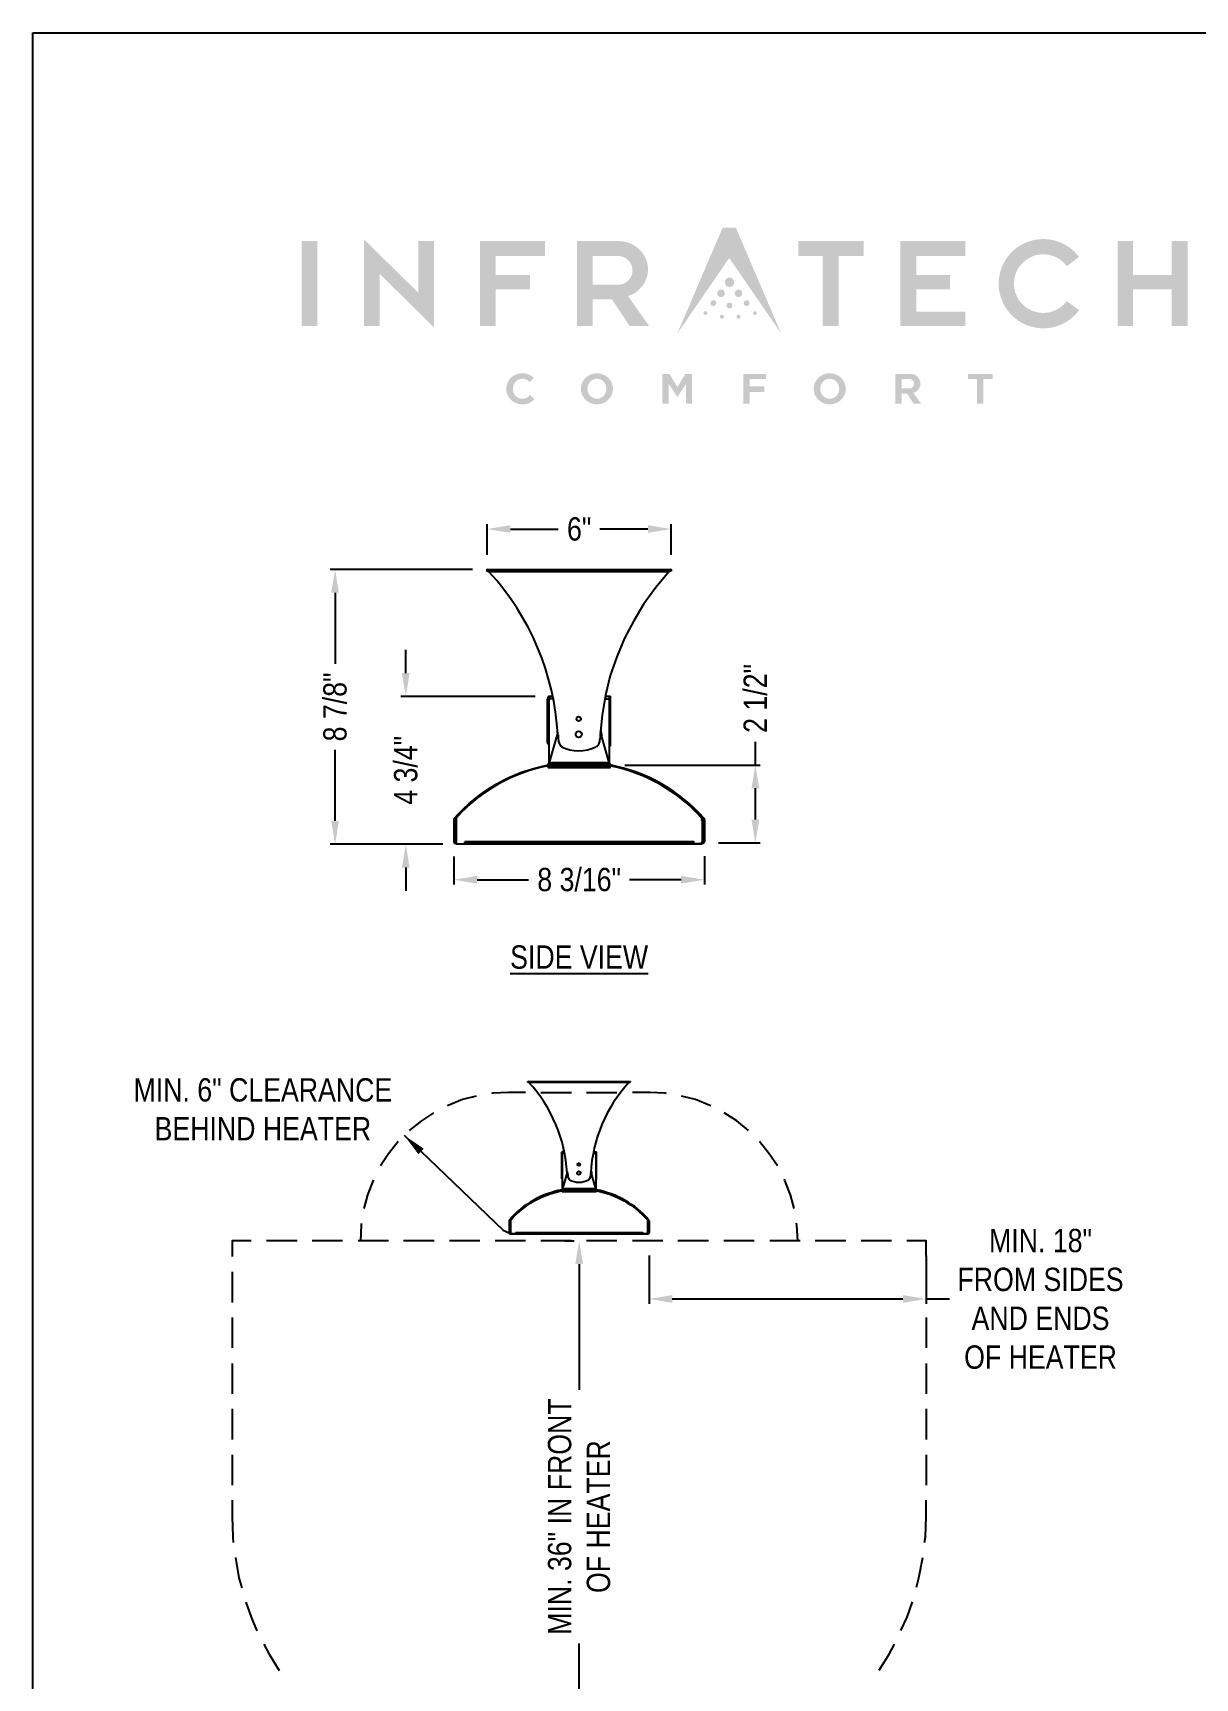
# Model space of a CAD drawing. Extents: x 0 to 216, y -4 to 280.
# Drawn here: x 0 to 118.6, y 112 to 280 of the extents above; entities that cross this region are included whole.
import ezdxf

# ---------------------------------------------------------------- set-up
doc = ezdxf.new("R2010")
doc.units = 0
doc.header["$LTSCALE"] = 10
doc.header["$MEASUREMENT"] = 0
doc.header["$PDMODE"] = 35
doc.layers.get('0').update_dxf_attribs({"linetype": 'CONTINUOUS'})
doc.layers.get('Defpoints').update_dxf_attribs({"linetype": 'CONTINUOUS'})
for name, color, linetype in [('5056-LOGO$0$CADdetails-11-VERYFINE', 11, 'CONTINUOUS'), ('5056-LOGO$0$CADdetails-7-FRAME', 7, 'CONTINUOUS'), ('5056-LOGO$0$CADdetails-7-VERYFINE', 7, 'CONTINUOUS'), ('CADdetails-1-FINE', 1, 'CONTINUOUS'), ('CADdetails-11-VERYFINE', 11, 'CONTINUOUS'), ('CADdetails-2-FINELIGHT', 2, 'CONTINUOUS'), ('CADdetails-7-FRAME', 7, 'CONTINUOUS'), ('CADdetails-7-VERYFINE', 7, 'CONTINUOUS'), ('CADdetails-9-EXTRAFINE', 9, 'CONTINUOUS')]:
    doc.layers.add(name, color=color, linetype=linetype)
doc.styles.add('CADdetails-DIMENSIONS', font='ARIALN.TTF', dxfattribs={"height": 2.38})
doc.styles.add('CADdetails-NOTES', font='ARIALN.TTF', dxfattribs={"height": 2.38})
doc.dimstyles.new('CADdetails-LEADER', dxfattribs={"dimtxt": 2.38, "dimasz": 2.38, "dimexe": 0.5, "dimexo": 1.5, "dimgap": 1, "dimtad": 0, "dimzin": 0, "dimdsep": 46, "dimtxsty": 'CADdetails-DIMENSIONS', "dimcen": 1, "dimclrd": 256, "dimclre": 256, "dimclrt": 256, "dimadec": 0, "dimazin": 0, "dimtfac": 1, "dimtdec": 4, "dimtofl": 0, "dimtmove": 0, "dimatfit": 3, "dimfxl": 1, "dimtolj": 1, "dimtzin": 0, "dimarcsym": 0})

# ---------------------------------------------------------------- blocks, each defined once
blk = doc.blocks.new('5056-LOGO')
at = {"layer": '5056-LOGO$0$CADdetails-11-VERYFINE'}
h = blk.add_hatch(color=256, dxfattribs=at)
h.dxf.hatch_style = 1
h.set_gradient(color1=(218, 44, 43), color2=(218, 44, 43), tint=1)
h.paths.add_polyline_path([(70.64, 254.54, 1), (71.61, 254.54, 1)])
h.paths.add_polyline_path([(69.86, 253.41, 1), (70.64, 253.41, 1)])
h.paths.add_polyline_path([(69.17, 252.41, 1), (69.77, 252.41, 1)])
h.paths.add_polyline_path([(68.46, 251.39, 1), (68.86, 251.39, 1)])
h.paths.add_polyline_path([(70.55, 251.02, 1), (70.14, 251.02, 1)])
h.paths.add_polyline_path([(72.24, 251.02, 1), (71.83, 251.02, 1)])
h.paths.add_polyline_path([(73.91, 251.39, 1), (73.51, 251.39, 1)])
h.paths.add_polyline_path([(72.57, 252.41, 1), (73.17, 252.41, 1)])
h.paths.add_polyline_path([(72.42, 253.41, 1), (71.65, 253.41, 1)])
h.paths.add_polyline_path([(71.42, 252.17, 1), (70.82, 252.17, 1)])
edge = h.paths.add_edge_path()
edge.add_spline(control_points=[(50.75, 243.06), (50.34, 242.47), (49.68, 242.69), (49.02, 242.91), (49, 243.64), (48.98, 244.36), (49.63, 244.62), (50.27, 244.88), (50.71, 244.32)], knot_values=[0, 0, 0, 1.235807, 1.235807, 2.471615, 2.471615, 3.707422, 3.707422, 4.94323, 4.94323, 4.94323], weights=[1, 0.815095, 1, 0.815095, 1, 0.815095, 1, 0.815095, 1], degree=2, periodic=0)
edge.add_spline(control_points=[(50.71, 244.32), (50.93, 244.54), (51.15, 244.76)], knot_values=[4.94323, 4.94323, 4.94323, 5.94323, 5.94323, 5.94323], weights=[1, 1, 1], degree=2, periodic=0)
edge.add_spline(control_points=[(51.15, 244.76), (50.38, 245.54), (49.34, 245.13), (48.31, 244.71), (48.33, 243.62), (48.35, 242.54), (49.41, 242.16), (50.46, 241.79), (51.2, 242.6)], knot_values=[5.94323, 5.94323, 5.94323, 7.14109, 7.14109, 8.33895, 8.33895, 9.536811, 9.536811, 10.734671, 10.734671, 10.734671], weights=[1, 0.825939, 1, 0.825939, 1, 0.825939, 1, 0.825939, 1], degree=2, periodic=0)
edge.add_spline(control_points=[(51.2, 242.6), (50.97, 242.83), (50.75, 243.06)], knot_values=[10.734671, 10.734671, 10.734671, 11.734671, 11.734671, 11.734671], weights=[1, 1, 1], degree=2, periodic=0)
edge = h.paths.add_edge_path()
edge.add_ellipse((57.58, 243.66), major_axis=(-1.64, 0), ratio=0.968928, start_angle=0, end_angle=360)
edge = h.paths.add_edge_path(flags=16)
edge.add_ellipse((57.58, 243.67), major_axis=(0, 1.02), ratio=0.950365, start_angle=0, end_angle=360)
h.paths.add_polyline_path([(66.69, 244.18), (66.69, 242.14), (67.3, 242.14), (67.3, 245.18), (66.6, 245.18), (65.8, 243.84), (64.99, 245.18), (64.27, 245.18), (64.27, 242.14), (64.91, 242.14), (64.91, 244.17), (65.8, 242.83)])
h.paths.add_polyline_path([(74.66, 243.9), (73.18, 243.9), (73.18, 244.67), (74.84, 244.67), (74.84, 245.18), (72.53, 245.18), (72.53, 242.14), (73.18, 242.14), (73.18, 243.32), (74.66, 243.32)])
edge = h.paths.add_edge_path()
edge.add_ellipse((81.35, 243.66), major_axis=(-1.64, 0), ratio=0.968928, start_angle=0, end_angle=360)
edge = h.paths.add_edge_path(flags=16)
edge.add_ellipse((81.35, 243.67), major_axis=(0, 1.02), ratio=0.950365, start_angle=0, end_angle=360)
edge = h.paths.add_edge_path()
edge.add_spline(control_points=[(89.9, 243.25), (90.72, 243.49), (90.6, 244.33), (90.47, 245.18), (89.62, 245.18)], knot_values=[7, 7, 7, 8.428531, 8.428531, 9.857062, 9.857062, 9.857062], weights=[1, 0.755575, 1, 0.755575, 1], degree=2, periodic=0)
edge.add_spline(control_points=[(89.62, 245.18), (88.83, 245.18), (88.04, 245.18)], knot_values=[9.857062, 9.857062, 9.857062, 10.857062, 10.857062, 10.857062], weights=[1, 1, 1], degree=2, periodic=0)
edge.add_spline(control_points=[(88.04, 245.18), (88.04, 243.66), (88.04, 242.14)], knot_values=[0, 0, 0, 1, 1, 1], weights=[1, 1, 1], degree=2, periodic=0)
edge.add_spline(control_points=[(88.04, 242.14), (88.37, 242.14), (88.7, 242.14)], knot_values=[1, 1, 1, 2, 2, 2], weights=[1, 1, 1], degree=2, periodic=0)
edge.add_spline(control_points=[(88.7, 242.14), (88.7, 242.65), (88.7, 243.17)], knot_values=[2, 2, 2, 3, 3, 3], weights=[1, 1, 1], degree=2, periodic=0)
edge.add_spline(control_points=[(88.7, 243.17), (88.98, 243.17), (89.25, 243.17)], knot_values=[3, 3, 3, 4, 4, 4], weights=[1, 1, 1], degree=2, periodic=0)
edge.add_spline(control_points=[(89.25, 243.17), (89.58, 242.65), (89.91, 242.14)], knot_values=[4, 4, 4, 5, 5, 5], weights=[1, 1, 1], degree=2, periodic=0)
edge.add_spline(control_points=[(89.91, 242.14), (90.3, 242.14), (90.68, 242.14)], knot_values=[5, 5, 5, 6, 6, 6], weights=[1, 1, 1], degree=2, periodic=0)
edge.add_spline(control_points=[(90.68, 242.14), (90.29, 242.69), (89.9, 243.25)], knot_values=[6, 6, 6, 7, 7, 7], weights=[1, 1, 1], degree=2, periodic=0)
edge = h.paths.add_edge_path(flags=16)
edge.add_spline(control_points=[(89.46, 243.7), (89.96, 243.7), (89.96, 244.18), (89.96, 244.67), (89.46, 244.67)], knot_values=[3, 3, 3, 4.570796, 4.570796, 6.141593, 6.141593, 6.141593], weights=[1, 0.707107, 1, 0.707107, 1], degree=2, periodic=0)
edge.add_spline(control_points=[(89.46, 244.67), (89.08, 244.67), (88.7, 244.67)], knot_values=[0, 0, 0, 1, 1, 1], weights=[1, 1, 1], degree=2, periodic=0)
edge.add_spline(control_points=[(88.7, 244.67), (88.7, 244.18), (88.7, 243.7)], knot_values=[1, 1, 1, 2, 2, 2], weights=[1, 1, 1], degree=2, periodic=0)
edge.add_spline(control_points=[(88.7, 243.7), (89.08, 243.7), (89.46, 243.7)], knot_values=[2, 2, 2, 3, 3, 3], weights=[1, 1, 1], degree=2, periodic=0)
h.paths.add_polyline_path([(97.03, 244.67), (97.97, 244.67), (97.97, 245.18), (95.46, 245.18), (95.46, 244.67), (96.38, 244.67), (96.38, 242.14), (97.03, 242.14)])
at = {"layer": '5056-LOGO$0$CADdetails-7-VERYFINE'}
h = blk.add_hatch(color=256, dxfattribs=at)
h.dxf.hatch_style = 1
h.set_gradient(color1=(14, 15, 17), color2=(14, 15, 17), tint=1)
h.paths.add_polyline_path([(29.04, 258.74), (27.45, 258.74), (27.45, 250.07), (29.04, 250.07)])
h.paths.add_polyline_path([(33.81, 258.91), (33.81, 250.07), (35.4, 250.07), (35.4, 255.39), (40.96, 249.92), (40.96, 258.74), (39.36, 258.74), (39.36, 253.45)])
h.paths.add_polyline_path([(50.75, 255.29), (47.26, 255.29), (47.26, 257.22), (52.27, 257.22), (52.27, 258.74), (45.66, 258.74), (45.66, 250.07), (47.26, 250.07), (47.26, 253.81), (50.75, 253.81)])
h.paths.add_polyline_path([(178.97, 0.67), (215.66, 0.67), (215.66, 4.36), (178.97, 4.36)], flags=9)
h.paths.add_polyline_path([(148.37, 235.76), (187.87, 235.76), (187.87, 240.68), (148.37, 240.68)], flags=9)
h.paths.add_polyline_path([(142.22, 239.51), (193.4, 239.51), (193.4, 272.91), (142.22, 272.91)], flags=9)
h = blk.add_hatch(color=256, dxfattribs=at)
h.dxf.hatch_style = 1
h.set_gradient(color1=(14, 15, 17), color2=(14, 15, 17), tint=1)
edge = h.paths.add_edge_path()
edge.add_spline(control_points=[(60.76, 253.13), (63.17, 253.92), (62.75, 256.33), (62.33, 258.74), (59.78, 258.74)], knot_values=[3, 3, 3, 4.405147, 4.405147, 5.810295, 5.810295, 5.810295], weights=[1, 0.763182, 1, 0.763182, 1], degree=2, periodic=0)
edge.add_spline(control_points=[(59.78, 258.74), (57.66, 258.74), (55.54, 258.74)], knot_values=[5.810295, 5.810295, 5.810295, 6.810295, 6.810295, 6.810295], weights=[1, 1, 1], degree=2, periodic=0)
edge.add_spline(control_points=[(55.54, 258.74), (55.54, 254.41), (55.54, 250.07)], knot_values=[6.810295, 6.810295, 6.810295, 7.810295, 7.810295, 7.810295], weights=[1, 1, 1], degree=2, periodic=0)
edge.add_spline(control_points=[(55.54, 250.07), (56.35, 250.07), (57.15, 250.07)], knot_values=[7.810295, 7.810295, 7.810295, 8.810295, 8.810295, 8.810295], weights=[1, 1, 1], degree=2, periodic=0)
edge.add_spline(control_points=[(57.15, 250.07), (57.15, 251.44), (57.15, 252.81)], knot_values=[8.810295, 8.810295, 8.810295, 9.810295, 9.810295, 9.810295], weights=[1, 1, 1], degree=2, periodic=0)
edge.add_spline(control_points=[(57.15, 252.81), (58.13, 252.81), (59.1, 252.81)], knot_values=[9.810295, 9.810295, 9.810295, 10.810295, 10.810295, 10.810295], weights=[1, 1, 1], degree=2, periodic=0)
edge.add_spline(control_points=[(59.1, 252.81), (60.01, 251.44), (60.92, 250.07)], knot_values=[0, 0, 0, 1, 1, 1], weights=[1, 1, 1], degree=2, periodic=0)
edge.add_spline(control_points=[(60.92, 250.07), (61.92, 250.07), (62.91, 250.07)], knot_values=[1, 1, 1, 2, 2, 2], weights=[1, 1, 1], degree=2, periodic=0)
edge.add_spline(control_points=[(62.91, 250.07), (61.83, 251.6), (60.76, 253.13)], knot_values=[2, 2, 2, 3, 3, 3], weights=[1, 1, 1], degree=2, periodic=0)
edge = h.paths.add_edge_path(flags=16)
edge.add_spline(control_points=[(59.71, 257.22), (61.21, 257.22), (61.21, 255.75), (61.21, 254.28), (59.71, 254.28)], knot_values=[3, 3, 3, 4.570796, 4.570796, 6.141593, 6.141593, 6.141593], weights=[1, 0.707107, 1, 0.707107, 1], degree=2, periodic=0)
edge.add_spline(control_points=[(59.71, 254.28), (58.43, 254.28), (57.15, 254.28)], knot_values=[2, 2, 2, 3, 3, 3], weights=[1, 1, 1], degree=2, periodic=0)
edge.add_spline(control_points=[(57.15, 254.28), (57.15, 255.75), (57.15, 257.22)], knot_values=[1, 1, 1, 2, 2, 2], weights=[1, 1, 1], degree=2, periodic=0)
edge.add_spline(control_points=[(57.15, 257.22), (58.43, 257.22), (59.71, 257.22)], knot_values=[0, 0, 0, 1, 1, 1], weights=[1, 1, 1], degree=2, periodic=0)
h.paths.add_polyline_path([(71.76, 260.12), (70.42, 260.12), (65.79, 249.31), (71.09, 257.02), (76.39, 249.31)])
h.paths.add_polyline_path([(84.83, 258.74), (78.13, 258.74), (78.13, 257.22), (80.63, 257.22), (80.63, 250.07), (82.27, 250.07), (82.27, 257.22), (84.83, 257.22)])
h.paths.add_polyline_path([(95.2, 258.74), (88.56, 258.74), (88.56, 250.07), (95.2, 250.07), (95.2, 251.55), (90.19, 251.55), (90.19, 253.81), (93.64, 253.81), (93.64, 255.29), (90.19, 255.29), (90.19, 257.22), (95.2, 257.22)])
h.paths.add_polyline_path([(106.82, 251.69), (105.55, 252.61, -3.02552), (105.56, 256.18), (106.79, 257.14, 3.012554)])
h.paths.add_polyline_path([(112.31, 258.74), (110.75, 258.74), (110.75, 250.07), (112.31, 250.07), (112.31, 253.81), (116.25, 253.81), (116.25, 250.07), (117.88, 250.07), (117.88, 258.74), (116.25, 258.74), (116.25, 255.29), (112.31, 255.29)])
at = {"layer": '5056-LOGO$0$CADdetails-7-FRAME'}
blk.add_lwpolyline([(0, 280), (216, 280), (216, 0), (0, 0)], close=True, dxfattribs=at)
blk = doc.blocks.new('*D9')
at = {"layer": 'CADdetails-7-VERYFINE', "lineweight": -2, "transparency": 16777216}
for p, q in [((46.37, 226.71), (46.37, 229.84)), ((48.75, 229.34), (53.64, 229.34)), ((62.78, 229.34), (57.89, 229.34)), ((65.16, 226.71), (65.16, 229.84))]:
    blk.add_line(p, q, dxfattribs=at)
at = {"layer": 'CADdetails-7-VERYFINE', "transparency": 16777216}
for points in [[(48.75, 229.74), (48.75, 228.95), (46.37, 229.34)], [(62.78, 229.74), (62.78, 228.95), (65.16, 229.34)]]:
    blk.add_solid(points, dxfattribs=at)
at = {"layer": 'Defpoints', "color": 0, "transparency": 16777216}
for p in [(65.16, 229.34), (46.37, 225.21), (65.16, 225.21)]:
    blk.add_point(p, dxfattribs=at)
at = {"layer": 'CADdetails-7-VERYFINE', "transparency": 16777216, "insert": (55.77, 229.34), "char_height": 2.38, "attachment_point": 5, "style": 'CADdetails-DIMENSIONS'}
blk.add_mtext('\\A1;6"', dxfattribs=at)
blk = doc.blocks.new('*D10')
at = {"layer": 'CADdetails-7-VERYFINE', "lineweight": -2, "transparency": 16777216}
for p, q in [((42.97, 195.91), (42.97, 193.04)), ((68.56, 195.93), (68.56, 193.04)), ((45.35, 193.54), (50.61, 193.54)), ((66.18, 193.54), (60.92, 193.54))]:
    blk.add_line(p, q, dxfattribs=at)
at = {"layer": 'CADdetails-7-VERYFINE', "transparency": 16777216}
for points in [[(45.35, 193.93), (45.35, 193.14), (42.97, 193.54)], [(66.18, 193.93), (66.18, 193.14), (68.56, 193.54)]]:
    blk.add_solid(points, dxfattribs=at)
at = {"layer": 'Defpoints', "color": 0, "transparency": 16777216}
for p in [(42.97, 197.41), (68.56, 197.43), (68.56, 193.54)]:
    blk.add_point(p, dxfattribs=at)
at = {"layer": 'CADdetails-7-VERYFINE', "transparency": 16777216, "insert": (55.77, 193.54), "char_height": 2.38, "attachment_point": 5, "style": 'CADdetails-DIMENSIONS'}
blk.add_mtext('\\A1;8 3/16"', dxfattribs=at)
blk = doc.blocks.new('*D11')
at = {"layer": 'CADdetails-7-VERYFINE', "lineweight": -2, "transparency": 16777216}
for p, q in [((73.76, 205.25), (73.76, 207.63)), ((60.44, 205.25), (74.26, 205.25)), ((73.76, 199.68), (73.76, 202.87)), ((70.01, 197.3), (74.26, 197.3))]:
    blk.add_line(p, q, dxfattribs=at)
at = {"layer": 'CADdetails-7-VERYFINE', "transparency": 16777216}
for points in [[(73.36, 202.87), (74.16, 202.87), (73.76, 205.25)], [(73.36, 199.68), (74.16, 199.68), (73.76, 197.3)]]:
    blk.add_solid(points, dxfattribs=at)
at = {"layer": 'Defpoints', "color": 0, "transparency": 16777216}
for p in [(58.94, 205.25), (73.76, 205.25), (68.51, 197.3)]:
    blk.add_point(p, dxfattribs=at)
at = {"layer": 'CADdetails-7-VERYFINE', "transparency": 16777216, "insert": (73.76, 212.05), "char_height": 2.38, "attachment_point": 5, "rotation": 90, "style": 'CADdetails-DIMENSIONS'}
blk.add_mtext('\\A1;2 1/2"', dxfattribs=at)
blk = doc.blocks.new('*D12')
at = {"layer": 'CADdetails-7-VERYFINE', "lineweight": -2, "transparency": 16777216}
for p, q in [((38.07, 214.64), (38.07, 217.02)), ((51.28, 212.26), (37.57, 212.26)), ((41.84, 197.16), (37.57, 197.16)), ((38.07, 194.78), (38.07, 192.4))]:
    blk.add_line(p, q, dxfattribs=at)
at = {"layer": 'CADdetails-7-VERYFINE', "transparency": 16777216}
for points in [[(37.67, 214.64), (38.46, 214.64), (38.07, 212.26)], [(37.67, 194.78), (38.46, 194.78), (38.07, 197.16)]]:
    blk.add_solid(points, dxfattribs=at)
at = {"layer": 'Defpoints', "color": 0, "transparency": 16777216}
for p in [(38.07, 212.26), (52.78, 212.26), (43.34, 197.16)]:
    blk.add_point(p, dxfattribs=at)
at = {"layer": 'CADdetails-7-VERYFINE', "transparency": 16777216, "insert": (38.07, 204.71), "char_height": 2.38, "attachment_point": 5, "rotation": 90, "style": 'CADdetails-DIMENSIONS'}
blk.add_mtext('\\A1;4 3/4"', dxfattribs=at)
blk = doc.blocks.new('*D13')
at = {"layer": 'CADdetails-7-VERYFINE', "lineweight": -2, "transparency": 16777216}
for p, q in [((44.87, 225.21), (30.35, 225.21)), ((30.85, 222.83), (30.85, 215.58)), ((30.85, 199.54), (30.85, 206.79)), ((41.84, 197.16), (30.35, 197.16))]:
    blk.add_line(p, q, dxfattribs=at)
at = {"layer": 'CADdetails-7-VERYFINE', "transparency": 16777216}
for points in [[(30.45, 222.83), (31.24, 222.83), (30.85, 225.21)], [(30.45, 199.54), (31.24, 199.54), (30.85, 197.16)]]:
    blk.add_solid(points, dxfattribs=at)
at = {"layer": 'Defpoints', "color": 0, "transparency": 16777216}
for p in [(30.85, 225.21), (46.37, 225.21), (43.34, 197.16)]:
    blk.add_point(p, dxfattribs=at)
at = {"layer": 'CADdetails-7-VERYFINE', "transparency": 16777216, "insert": (30.85, 211.18), "char_height": 2.38, "attachment_point": 5, "rotation": 90, "style": 'CADdetails-DIMENSIONS'}
blk.add_mtext('\\A1;8 7/8"', dxfattribs=at)
blk = doc.blocks.new('*D14')
at = {"layer": 'CADdetails-7-VERYFINE', "lineweight": -2, "transparency": 16777216}
for p, q in [((62.9, 155.18), (62.9, 150.23)), ((91.2, 155.18), (91.2, 150.23)), ((65.28, 150.73), (88.82, 150.73)), ((91.2, 150.73), (93.58, 150.73))]:
    blk.add_line(p, q, dxfattribs=at)
at = {"layer": 'CADdetails-7-VERYFINE', "transparency": 16777216}
for points in [[(65.28, 151.13), (65.28, 150.34), (62.9, 150.73)], [(88.82, 151.13), (88.82, 150.34), (91.2, 150.73)]]:
    blk.add_solid(points, dxfattribs=at)
at = {"layer": 'Defpoints', "color": 0, "transparency": 16777216}
for p in [(62.9, 156.68), (91.2, 156.68), (91.2, 150.73)]:
    blk.add_point(p, dxfattribs=at)
at = {"layer": 'CADdetails-7-VERYFINE', "transparency": 16777216, "insert": (102.87, 150.73), "char_height": 2.38, "attachment_point": 5, "style": 'CADdetails-DIMENSIONS'}
blk.add_mtext('\\A1;MIN. 18" \\PFROM SIDES \\PAND ENDS \\POF HEATER', dxfattribs=at)
blk = doc.blocks.new('*D15')
at = {"layer": 'CADdetails-7-VERYFINE', "lineweight": -2, "transparency": 16777216}
for p, q in [((54.35, 156.68), (55.27, 156.68)), ((55.77, 154.3), (55.77, 141.46)), ((55.77, 102.72), (55.77, 115.57)), ((54.31, 100.34), (55.27, 100.34))]:
    blk.add_line(p, q, dxfattribs=at)
at = {"layer": 'CADdetails-7-VERYFINE', "transparency": 16777216}
for points in [[(55.37, 154.3), (56.16, 154.3), (55.77, 156.68)], [(55.37, 102.72), (56.16, 102.72), (55.77, 100.34)]]:
    blk.add_solid(points, dxfattribs=at)
at = {"layer": 'Defpoints', "color": 0, "transparency": 16777216}
for p in [(55.85, 156.68), (55.77, 100.34), (55.81, 100.34)]:
    blk.add_point(p, dxfattribs=at)
at = {"layer": 'CADdetails-7-VERYFINE', "transparency": 16777216, "insert": (55.77, 128.51), "char_height": 2.38, "attachment_point": 5, "rotation": 90, "style": 'CADdetails-DIMENSIONS'}
blk.add_mtext('\\A1;MIN. 36" IN FRONT \\POF HEATER', dxfattribs=at)

msp = doc.modelspace()

# ---------------------------------------------------------------- linework, layer by layer
at = {"layer": 'CADdetails-1-FINE'}
for p, q in [((42.966, 197.411), (43.257, 197.411)), ((68.564, 197.411), (68.274, 197.411))]:
    msp.add_line(p, q, dxfattribs=at)
for points in [[(43.091, 199.692), (43.008, 199.775, -0.1679663), (52.613, 205.254, 0.0462906), (52.578, 205.249)], [(52.629, 205.172, 0.1679663), (43.075, 199.74, 0.1819991), (43.049, 199.672)], [(68.481, 199.692), (68.523, 199.775, 0.1679663), (58.917, 205.254, 0.0462906), (58.877, 205.252)], [(68.481, 199.672, 0.1819991), (68.453, 199.73, 0.1679663), (58.902, 205.172)]]:
    msp.add_lwpolyline(points, format="xyb", dxfattribs=at)
for points in [[(43.049, 197.411), (43.049, 199.651), (42.966, 199.651), (42.966, 197.411)], [(68.274, 197.411), (68.274, 197.162), (43.257, 197.162), (43.257, 199.858)], [(68.481, 197.411), (68.481, 199.651), (68.564, 199.651), (68.564, 197.411)], [(43.257, 197.203), (44.087, 197.203), (44.087, 197.411)], [(68.274, 197.203), (67.485, 197.203), (67.485, 197.411), (44.087, 197.411)], [(68.191, 197.162), (68.191, 197.203)], [(68.274, 197.328), (68.398, 197.328), (68.398, 197.245), (68.274, 197.245)]]:
    msp.add_lwpolyline(points, dxfattribs=at)
for centre, radius, start, end in [((43.153, 199.672), 0.187, 138.74084, 179.99987), ((68.377, 199.672), 0.187, 0.00013, 41.25916), ((43.153, 197.431), 0.187, 180.00002, 269.99998), ((43.153, 197.431), 0.104, 180.00005, 269.99995), ((68.377, 197.431), 0.187, 270.00002, 359.99998), ((68.377, 197.431), 0.104, 270.00006, 359.99994)]:
    msp.add_arc(centre, radius, start, end, dxfattribs=at)
at = {"layer": 'CADdetails-11-VERYFINE'}
msp.add_lwpolyline([(46.617, 224.958), (46.534, 225.041), (46.493, 225.124), (46.451, 225.166), (46.368, 225.207), (65.162, 225.207), (65.079, 225.166), (65.038, 225.124), (64.996, 225.041), (64.913, 224.958)], close=True, dxfattribs=at)
for points in [[(46.617, 224.958), (46.493, 225), (46.451, 225.041), (46.368, 225.041), (46.368, 225.207)], [(65.162, 225.207), (65.162, 225.041)], [(65.079, 225.041), (65.038, 225), (64.913, 224.958), (63.586, 223.382), (62.382, 221.722), (61.345, 219.98), (60.391, 218.196), (59.603, 216.287), (58.939, 214.379), (58.441, 212.388), (58.109, 210.355), (57.902, 208.322), (57.902, 207.99), (57.86, 207.824), (57.86, 207.658), (57.777, 207.492), (57.736, 207.326), (57.694, 207.285), (57.653, 207.202), (57.528, 207.077)], [(65.162, 225.041), (64.996, 225.041)], [(53.629, 208.322), (53.629, 207.99), (53.67, 207.658), (53.712, 207.492), (53.795, 207.326), (53.836, 207.285), (53.878, 207.202), (53.961, 207.16), (54.002, 207.077)], [(43.049, 199.61), (43.257, 199.61)], [(68.274, 199.858), (68.274, 199.61), (68.481, 199.61)], [(68.315, 199.61), (68.315, 197.411)], [(43.257, 197.245), (43.174, 197.245), (43.174, 197.328), (43.257, 197.328)], [(43.34, 197.162), (43.34, 197.203)], [(44.087, 197.328), (44.17, 197.328)], [(67.485, 197.245), (44.087, 197.245)], [(44.17, 197.411), (44.17, 197.245)], [(67.402, 197.245), (67.402, 197.411)], [(67.402, 197.328), (67.485, 197.328)], [(45.269, 171.454), (43.858, 171.081), (42.406, 170.5), (42.323, 170.458)], [(50.289, 171.827), (48.546, 171.827), (46.97, 171.744), (46.804, 171.703)], [(51.865, 171.827), (54.977, 171.827)], [(56.512, 171.827), (59.624, 171.827)], [(64.685, 171.703), (64.561, 171.744), (62.984, 171.827), (61.2, 171.827)], [(69.207, 170.458), (69.124, 170.5), (67.631, 171.081), (66.22, 171.454)], [(40.913, 169.753), (39.668, 168.923), (38.424, 167.927)], [(73.065, 167.927), (71.862, 168.923), (70.576, 169.753)], [(37.303, 166.807), (36.308, 165.563), (35.478, 164.318)], [(76.011, 164.318), (75.181, 165.563), (74.186, 166.807)], [(77.712, 159.962), (77.339, 161.372), (76.758, 162.825), (76.716, 162.949)], [(34.773, 162.908), (34.731, 162.825), (34.15, 161.372), (33.777, 159.962)], [(33.528, 158.427), (33.528, 158.261), (33.445, 156.684)], [(78.085, 156.684), (78.002, 158.261), (77.961, 158.468)], [(22.285, 156.684), (20.335, 156.684), (20.335, 155.066)], [(26.973, 156.684), (23.861, 156.684)], [(31.62, 156.684), (28.508, 156.684)], [(36.308, 156.684), (33.196, 156.684)], [(40.954, 156.684), (37.843, 156.684)], [(45.642, 156.684), (42.531, 156.684)], [(50.289, 156.684), (47.177, 156.684)], [(54.977, 156.684), (51.865, 156.684)], [(59.624, 156.684), (56.512, 156.684)], [(64.312, 156.684), (61.2, 156.684)], [(68.958, 156.684), (65.847, 156.684)], [(73.646, 156.684), (70.535, 156.684)], [(78.334, 156.684), (75.223, 156.684)], [(82.981, 156.684), (79.869, 156.684)], [(87.669, 156.684), (84.557, 156.684)], [(91.195, 155.066), (91.195, 156.684), (89.204, 156.684)], [(20.335, 153.49), (20.335, 150.378)], [(91.195, 153.49), (91.195, 150.378)], [(20.335, 148.843), (20.335, 145.732)], [(91.195, 148.843), (91.195, 145.732)], [(20.335, 144.155), (20.335, 141.044)], [(91.195, 144.155), (91.195, 141.044)], [(20.335, 139.509), (20.335, 136.397)], [(91.195, 139.509), (91.195, 136.397)], [(20.335, 134.821), (20.335, 131.709)], [(91.195, 134.821), (91.195, 131.709)], [(20.335, 130.174), (20.335, 128.515), (20.418, 126.44), (20.46, 125.859)], [(91.029, 125.859), (91.112, 126.44), (91.195, 128.515), (91.195, 130.174)], [(20.667, 124.324), (21.04, 122.25), (21.331, 121.254)], [(90.2, 121.296), (90.449, 122.25), (90.863, 124.324)], [(21.746, 119.761), (22.285, 118.226), (22.866, 116.857)], [(88.623, 116.898), (89.245, 118.226), (89.785, 119.802)], [(23.571, 115.488), (24.11, 114.45), (25.148, 112.791)], [(86.383, 112.832), (87.42, 114.45), (87.959, 115.488)]]:
    msp.add_lwpolyline(points, dxfattribs=at)
for centre, radius, start, end in [((26.849, 206.849), 26.78, 3.19702, 42.52258), ((55.724, 210.624), 3.921, 243.33618, 296.66382), ((55.765, 188.636), 16.823, 100.80506, 138.16956), ((55.724, 188.636), 16.823, 41.83044, 79.19494)]:
    msp.add_arc(centre, radius, start, end, dxfattribs=at)
at = {"layer": 'CADdetails-7-FRAME'}
msp.add_lwpolyline([(0, 280), (216, 280), (216, 0), (0, 0)], close=True, dxfattribs=at)
at = {"layer": 'CADdetails-9-EXTRAFINE'}
for p, q in [((53.131, 212.014), (52.55, 212.014)), ((54.313, 165.604), (53.981, 165.604)), ((48.629, 157.473), (48.795, 157.473)), ((62.901, 157.473), (62.735, 157.473))]:
    msp.add_line(p, q, dxfattribs=at)
for points in [[(52.716, 207.492), (52.55, 207.492), (52.55, 212.014)], [(52.716, 205.501), (52.716, 212.014)], [(52.799, 212.014), (52.799, 212.263), (53.089, 212.263)], [(58.4, 212.014), (58.815, 212.014)], [(58.441, 212.263), (58.98, 212.263)], [(58.815, 207.243), (58.98, 207.243), (58.98, 212.263)], [(58.815, 212.263), (58.815, 205.501), (58.856, 205.418), (58.856, 205.252)], [(58.815, 211.89), (58.98, 211.89)], [(53.587, 208.612), (52.716, 205.501), (58.815, 205.501), (57.943, 208.612)], [(52.55, 207.534), (52.716, 207.534)], [(58.815, 207.658), (58.98, 207.658)], [(52.633, 205.418), (52.674, 205.418), (52.716, 205.501)], [(58.898, 205.376), (58.898, 204.961), (52.633, 204.961), (52.633, 205.418)], [(52.674, 205.418), (52.674, 205.335), (52.633, 205.252)], [(58.898, 205.252), (52.633, 205.252)], [(52.633, 205.169), (58.898, 205.169)], [(58.898, 205.376), (58.856, 205.418)], [(58.939, 205.252), (58.898, 205.169)], [(50.662, 172.823), (50.621, 172.864), (50.538, 172.864), (50.538, 172.947)], [(50.538, 172.947), (60.993, 172.947)], [(60.951, 172.947), (60.951, 172.906), (60.868, 172.823), (50.662, 172.823), (50.621, 172.906), (50.579, 172.947)], [(60.868, 172.823), (60.951, 172.864)], [(60.993, 172.864), (60.91, 172.864)], [(60.993, 172.864), (60.993, 172.947)], [(53.981, 165.604), (53.981, 163.115)], [(54.023, 161.87), (54.064, 161.87), (54.064, 165.604)], [(54.106, 165.604), (54.106, 165.77), (54.272, 165.77)], [(57.217, 165.604), (57.466, 165.604)], [(57.259, 165.77), (57.549, 165.77)], [(57.466, 162.99), (57.549, 162.99), (57.549, 165.77)], [(57.466, 165.77), (57.466, 161.995), (57.508, 161.87)], [(57.466, 165.563), (57.549, 165.563)], [(54.064, 163.115), (53.981, 163.115)], [(54.562, 163.737), (54.064, 161.995), (57.466, 161.995), (56.968, 163.737)], [(54.562, 163.571), (54.604, 163.364), (54.604, 163.198), (54.728, 162.949), (54.811, 162.866)], [(56.761, 162.866), (56.802, 162.949), (56.885, 163.032), (56.885, 163.115), (56.927, 163.198), (56.968, 163.364), (56.968, 163.571)], [(57.466, 163.198), (57.549, 163.198)], [(54.023, 161.912), (54.023, 161.704), (57.508, 161.704), (57.508, 161.953)], [(54.064, 161.953), (54.023, 161.912)], [(54.023, 161.829), (57.508, 161.829)], [(57.508, 161.953), (57.466, 161.995)], [(57.508, 161.787), (57.549, 161.829)], [(48.795, 158.717), (48.629, 158.717), (48.629, 157.473)], [(48.671, 157.473), (48.671, 158.717)], [(62.735, 158.842), (62.735, 157.348), (48.795, 157.348), (48.795, 158.842)], [(62.735, 158.717), (62.901, 158.717)], [(62.86, 158.759), (62.901, 158.8)], [(62.86, 157.473), (62.86, 158.717)], [(62.901, 158.717), (62.901, 157.473)], [(62.818, 157.39), (48.754, 157.39), (48.754, 157.431), (48.795, 157.431)], [(48.837, 157.348), (48.837, 157.39)], [(62.279, 157.39), (62.279, 157.473), (49.252, 157.473)], [(49.252, 157.39), (49.252, 157.473)], [(49.252, 157.431), (49.293, 157.431)], [(49.293, 157.473), (49.293, 157.39)], [(62.237, 157.39), (62.237, 157.473)], [(62.237, 157.431), (62.279, 157.431)], [(62.694, 157.348), (62.694, 157.39)], [(62.735, 157.431), (62.818, 157.431), (62.818, 157.39)]]:
    msp.add_lwpolyline(points, dxfattribs=at)
for points in [[(53.983, 161.869, -0.0462914), (54.008, 161.875, 0.1679664), (48.649, 158.822)], [(57.508, 161.787), (54.023, 161.794, 0.1679664), (48.712, 158.759), (48.671, 158.8)], [(48.815, 158.837, -0.1644934), (54.023, 161.787)], [(62.819, 158.767, 0.1679664), (57.507, 161.794, -0.1644934), (62.715, 158.837)]]:
    msp.add_lwpolyline(points, format="xyb", dxfattribs=at)
for centre, radius in [((55.724, 209.961), 0.228), ((55.724, 208.384), 0.311), ((55.744, 163.592), 0.187), ((55.744, 164.463), 0.145)]:
    msp.add_circle(centre, radius, dxfattribs=at)
for centre, radius, start, end in [((52.778, 212.035), 0.228, 89.99995, 180.00005), ((52.778, 212.035), 0.104, 90.00005, 179.99995), ((57.425, 208.384), 0.643, 341.04309, 40.42968), ((52.778, 207.513), 0.228, 180.00003, 246.89569), ((52.612, 205.065), 0.104, 89.99861, 95.31521), ((58.877, 205.065), 0.104, 84.68479, 90.00139), ((39.647, 162.762), 14.915, 3.19702, 42.52259), ((71.842, 162.762), 14.915, 137.47741, 176.80298), ((54.085, 165.625), 0.145, 89.99993, 180.00007), ((54.085, 165.625), 0.0622, 89.99986, 180.00014), ((54.085, 163.136), 0.145, 180.00003, 246.89575), ((56.699, 163.592), 0.353, 341.0431, 40.42974), ((54.002, 161.767), 0.0623, 90.00089, 95.30941), ((55.744, 164.837), 2.178, 243.33619, 296.66381), ((57.487, 161.767), 0.104, 79.39784, 89.99949), ((57.487, 161.767), 0.0623, 84.69059, 89.99911), ((55.786, 152.598), 9.438, 41.25915, 79.3982), ((48.733, 158.738), 0.104, 138.74073, 180.00024), ((48.733, 158.738), 0.0622, 138.74118, 179.99954), ((62.797, 158.738), 0.0622, 0.00046, 41.25882), ((62.797, 158.738), 0.104, 359.99976, 41.25927), ((48.733, 157.493), 0.104, 180.00006, 269.99994), ((48.733, 157.493), 0.0622, 179.99986, 270.00014), ((62.797, 157.493), 0.104, 270.00006, 359.99994), ((62.797, 157.493), 0.0622, 269.99986, 0.00014)]:
    msp.add_arc(centre, radius, start, end, dxfattribs=at)

# ---------------------------------------------------------------- block references
msp.add_blockref('5056-LOGO', (0, 0))

# ---------------------------------------------------------------- texts
at = {"layer": 'CADdetails-2-FINELIGHT', "insert": (55.765, 186.835), "char_height": 2.38, "attachment_point": 2, "style": 'CADdetails-NOTES'}
msp.add_mtext_dynamic_manual_height_columns('{\\LSIDE VIEW}', width=70.62901, gutter_width=11.9, heights=[0], dxfattribs=at)
at = {"layer": 'CADdetails-7-VERYFINE', "insert": (23.479, 173.271), "char_height": 2.38, "attachment_point": 2, "style": 'CADdetails-NOTES'}
msp.add_mtext_dynamic_manual_height_columns('MIN. 6" CLEARANCE \\PBEHIND HEATER', width=31.37325, gutter_width=11.9, heights=[0], dxfattribs=at)

# ---------------------------------------------------------------- dimensions: what is measured, and where the dimension line sits
at = {"layer": 'CADdetails-7-VERYFINE'}
for base, p1, p2, text, picture, middle in [((65.162, 229.345), (46.368, 225.207), (65.162, 225.207), '6"', '*D9', (55.765, 229.345)), ((68.564, 193.537), (42.966, 197.411), (68.564, 197.431), '8 3/16"', '*D10', (55.765, 193.537))]:
    dim = msp.add_linear_dim(base=base, p1=p1, p2=p2, text=text, dimstyle='CADdetails-LEADER', dxfattribs=at)
    dim.commit()
    dim.dimension.update_dxf_attribs({"geometry": picture, "text_midpoint": middle})
for base, p1, p2, text, picture, middle in [((30.845, 225.207), (43.34, 197.162), (46.368, 225.207), '8 7/8"', '*D13', (30.845, 211.184)), ((38.066, 212.263), (43.34, 197.162), (52.778, 212.263), '4 3/4"', '*D12', (38.066, 204.712)), ((73.759, 205.252), (68.509, 197.299), (58.939, 205.252), '2 1/2"', '*D11', (73.759, 212.046)), ((55.765, 100.345), (55.846, 156.684), (55.809, 100.345), 'MIN. 36" IN FRONT \\POF HEATER', '*D15', (55.765, 128.515))]:
    dim = msp.add_linear_dim(base=base, p1=p1, p2=p2, angle=90, text=text, dimstyle='CADdetails-LEADER', dxfattribs=at)
    dim.commit()
    dim.dimension.update_dxf_attribs({"geometry": picture, "text_midpoint": middle})
dim = msp.add_linear_dim(base=(91.195, 150.733), p1=(62.901, 156.684), p2=(91.195, 156.684), text='MIN. 18" \\PFROM SIDES \\PAND ENDS \\POF HEATER', dimstyle='CADdetails-LEADER', dxfattribs=at)
dim.commit()
dim.dimension.update_dxf_attribs({"geometry": '*D14', "text_midpoint": (102.873, 150.733), "dimtype": 160})

# ---------------------------------------------------------------- leaders
msp.add_leader([(37.904, 167.441), (48.017, 157.772), (48.629, 157.473)], dimstyle='CADdetails-LEADER', override={"dimgap": 1, "dimtad": 0}, dxfattribs=at)

doc.saveas('drawing.dxf')
